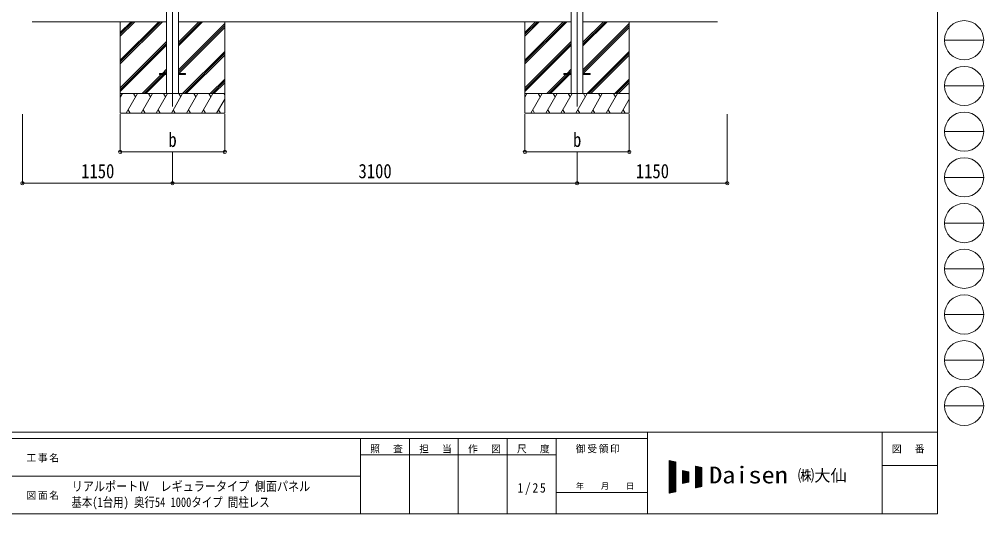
# Model space of a CAD drawing. Units: millimetres at full size, sheet at 1:25. Extents: x -6988 to 7066, y -4877 to 4823.
# Drawn here: x -324 to 7066, y -4877 to -1092 of the extents above; entities that cross this region are included whole.
import ezdxf
from ezdxf.enums import TextEntityAlignment as Align

# ---------------------------------------------------------------- set-up
doc = ezdxf.new("R2010")
doc.units = ezdxf.units.MM
doc.header["$LTSCALE"] = 25
doc.header["$PDMODE"] = 32
doc.header["$PDSIZE"] = 25
for name, color, linetype, lineweight in [('0-0_0', 7, 'Continuous', 9), ('0-1_本体', 4, 'Continuous', 9), ('0-2_部品', 7, 'Continuous', 9), ('0-8_PARTS2', 2, 'Continuous', 9), ('0-A_寸法', 6, 'Continuous', 9), ('F-0_240', 7, 'Continuous', 9)]:
    doc.layers.add(name, color=color, linetype=linetype, lineweight=lineweight)
doc.styles.add('ＭＳ ゴシック', font='')
doc.styles.get('ＭＳ ゴシック').set_extended_font_data('MS Gothic')

msp = doc.modelspace()

# ---------------------------------------------------------------- linework, layer by layer
at = {"layer": '0-0_0'}
for p, q in [((-225.87, -1110.56), (804.93, -1110.56)), ((450.13, -1110.56), (450.13, -1810.56)), ((450.13, -1404.74), (744.31, -1110.56)), ((450.13, -1418.88), (758.45, -1110.56)), ((450.13, -1433.02), (772.6, -1110.56)), ((450.13, -1220.89), (560.46, -1110.56)), ((450.13, -1206.75), (546.32, -1110.56)), ((450.13, -1192.61), (532.18, -1110.56)), ((895.33, -1296.19), (1080.96, -1110.56)), ((895.33, -1282.05), (1066.82, -1110.56)), ((895.33, -1267.91), (1052.68, -1110.56)), ((895.33, -1110.56), (3904.93, -1110.56)), ((895.33, -1480.04), (1250.13, -1125.24)), ((895.33, -1494.18), (1250.13, -1139.38)), ((897.59, -1506.06), (1250.13, -1153.53)), ((1250.13, -1110.56), (1250.13, -1810.56)), ((3550.13, -1110.56), (3550.13, -1810.56)), ((3550.13, -1404.74), (3844.31, -1110.56)), ((3550.13, -1418.88), (3858.45, -1110.56)), ((3550.13, -1433.02), (3872.6, -1110.56)), ((3550.13, -1220.89), (3660.46, -1110.56)), ((3550.13, -1206.75), (3646.32, -1110.56)), ((3550.13, -1192.61), (3632.18, -1110.56)), ((3995.33, -1110.56), (5026.13, -1110.56)), ((3995.33, -1296.19), (4180.96, -1110.56)), ((3995.33, -1282.05), (4166.82, -1110.56)), ((3995.33, -1267.91), (4152.68, -1110.56)), ((3995.33, -1480.04), (4350.13, -1125.24)), ((3995.33, -1494.18), (4350.13, -1139.38)), ((3997.59, -1506.06), (4350.13, -1153.53)), ((4350.13, -1110.56), (4350.13, -1810.56)), ((450.13, -1616.87), (804.93, -1262.07)), ((450.13, -1631.01), (804.93, -1276.21)), ((450.13, -1645.16), (804.93, -1290.36)), ((3550.13, -1616.87), (3904.93, -1262.07)), ((3550.13, -1631.01), (3904.93, -1276.21)), ((3550.13, -1645.16), (3904.93, -1290.36)), ((926.94, -1660.56), (1250.13, -1337.37)), ((941.08, -1660.56), (1250.13, -1351.51)), ((955.23, -1660.56), (1250.13, -1365.66)), ((4026.94, -1660.56), (4350.13, -1337.37)), ((4041.08, -1660.56), (4350.13, -1351.51)), ((4055.23, -1660.56), (4350.13, -1365.66)), ((773.07, -1506.06), (804.93, -1474.2)), ((3873.07, -1506.06), (3904.93, -1474.2)), ((618.57, -1660.56), (764.07, -1515.06)), ((632.72, -1660.56), (778.22, -1515.06)), ((646.86, -1660.56), (792.36, -1515.06)), ((787.22, -1506.06), (804.93, -1488.35)), ((801.36, -1506.06), (804.93, -1502.49)), ((1139.07, -1660.56), (1250.13, -1549.5)), ((3718.57, -1660.56), (3864.07, -1515.06)), ((3732.72, -1660.56), (3878.22, -1515.06)), ((3746.86, -1660.56), (3892.36, -1515.06)), ((3887.22, -1506.06), (3904.93, -1488.35)), ((3901.36, -1506.06), (3904.93, -1502.49)), ((4239.07, -1660.56), (4350.13, -1549.5)), ((1153.22, -1660.56), (1250.13, -1563.65)), ((1167.36, -1660.56), (1250.13, -1577.79)), ((4253.22, -1660.56), (4350.13, -1563.65)), ((4267.36, -1660.56), (4350.13, -1577.79)), ((1250.13, -1660.56), (450.13, -1660.56)), ((450.13, -1688.06), (466.01, -1660.56)), ((494.88, -1810.56), (581.48, -1660.56)), ((566.48, -1686.54), (551.48, -1660.56)), ((610.35, -1810.56), (696.95, -1660.56)), ((681.95, -1686.54), (666.95, -1660.56)), ((725.82, -1810.56), (812.42, -1660.56)), ((797.42, -1686.54), (782.42, -1660.56)), ((841.29, -1810.56), (927.89, -1660.56)), ((912.89, -1686.54), (897.89, -1660.56)), ((956.76, -1810.56), (1043.36, -1660.56)), ((1028.36, -1686.54), (1013.36, -1660.56)), ((1072.23, -1810.56), (1158.83, -1660.56)), ((1128.83, -1660.56), (1143.83, -1686.54)), ((1244.3, -1660.56), (1250.13, -1670.66)), ((4350.13, -1660.56), (3550.13, -1660.56)), ((3550.13, -1688.06), (3566.01, -1660.56)), ((3594.88, -1810.56), (3681.48, -1660.56)), ((3666.48, -1686.54), (3651.48, -1660.56)), ((3710.35, -1810.56), (3796.95, -1660.56)), ((3781.95, -1686.54), (3766.95, -1660.56)), ((3825.82, -1810.56), (3912.42, -1660.56)), ((3897.42, -1686.54), (3882.42, -1660.56)), ((3941.29, -1810.56), (4027.89, -1660.56)), ((4012.89, -1686.54), (3997.89, -1660.56)), ((4056.76, -1810.56), (4143.36, -1660.56)), ((4128.36, -1686.54), (4113.36, -1660.56)), ((4172.23, -1810.56), (4258.83, -1660.56)), ((4228.83, -1660.56), (4243.83, -1686.54)), ((4344.3, -1660.56), (4350.13, -1670.66)), ((1187.7, -1810.56), (1250.13, -1702.42)), ((4287.7, -1810.56), (4350.13, -1702.42)), ((450.13, -1810.56), (1250.13, -1810.56)), ((509.88, -1784.58), (524.87, -1810.56)), ((625.35, -1784.58), (640.35, -1810.56)), ((740.82, -1784.58), (755.82, -1810.56)), ((856.29, -1784.58), (871.29, -1810.56)), ((971.76, -1784.58), (986.76, -1810.56)), ((1087.23, -1784.58), (1102.23, -1810.56)), ((1202.7, -1784.58), (1217.7, -1810.56)), ((3550.13, -1810.56), (4350.13, -1810.56)), ((3609.88, -1784.58), (3624.87, -1810.56)), ((3725.35, -1784.58), (3740.35, -1810.56)), ((3840.82, -1784.58), (3855.82, -1810.56)), ((3956.29, -1784.58), (3971.29, -1810.56)), ((4071.76, -1784.58), (4086.76, -1810.56)), ((4187.23, -1784.58), (4202.23, -1810.56)), ((4302.7, -1784.58), (4317.7, -1810.56))]:
    msp.add_line(p, q, dxfattribs=at)
at = {"layer": '0-1_本体'}
for p, q in [((804.93, 1215.82), (804.93, -1660.56)), ((895.33, 1215.82), (895.33, -1660.56)), ((3904.93, 1215.82), (3904.93, -1660.56))]:
    msp.add_line(p, q, dxfattribs=at)
msp.add_lwpolyline([(3977.63, 1215.82), (3995.33, 1215.82), (3995.33, -1660.56)], dxfattribs=at)
at = {"layer": '0-2_部品', "color": 4}
for p, q in [((750.13, -1506.06), (750.13, -1515.06)), ((804.93, -1506.06), (750.13, -1506.06)), ((804.93, -1515.06), (750.13, -1515.06)), ((949.73, -1506.06), (894.93, -1506.06)), ((3849.73, -1506.06), (3849.73, -1515.06)), ((3904.53, -1506.06), (3849.73, -1506.06)), ((3904.53, -1515.06), (3849.73, -1515.06)), ((4049.33, -1506.06), (3994.53, -1506.06))]:
    msp.add_line(p, q, dxfattribs=at)
for points in [[(949.73, -1506.06), (949.73, -1515.06), (894.93, -1515.06)], [(4049.33, -1506.06), (4049.33, -1515.06), (3994.53, -1515.06)]]:
    msp.add_lwpolyline(points, dxfattribs=at)
at = {"layer": '0-8_PARTS2'}
for p, q in [((850.13, 1189.44), (850.13, -1760.56)), ((3950.13, 1189.44), (3950.13, -1760.56))]:
    msp.add_line(p, q, dxfattribs=at)
at = {"layer": '0-A_寸法'}
for p, q in [((-299.87, -2346.93), (-299.87, -1817.98)), ((450.13, -2106.95), (450.13, -1817.98)), ((1250.13, -2106.95), (1250.13, -1817.98)), ((3550.13, -2106.95), (3550.13, -1817.98)), ((4350.13, -2106.95), (4350.13, -1817.98)), ((5100.13, -2346.93), (5100.13, -1817.98)), ((450.13, -2106.95), (1250.13, -2106.95)), ((850.13, -2346.93), (850.13, -2106.95)), ((3550.13, -2106.95), (4350.13, -2106.95)), ((3950.13, -2346.93), (3950.13, -2106.95)), ((-299.87, -2346.93), (850.13, -2346.93)), ((850.13, -2346.93), (3950.13, -2346.93)), ((3950.13, -2346.93), (5100.13, -2346.93))]:
    msp.add_line(p, q, dxfattribs=at)
for p in [(450.13, -2106.95), (1250.13, -2106.95), (3550.13, -2106.95), (4350.13, -2106.95), (-299.87, -2346.93), (850.13, -2346.93), (3950.13, -2346.93), (5100.13, -2346.93)]:
    msp.add_point(p, dxfattribs=at)
at = {"layer": 'F-0_240', "color": 5}
for p, q in [((6712.12, 4822.79), (6712.12, -4877.21)), ((-6987.88, -4252.21), (6712.12, -4252.21)), ((4489.82, -4252.21), (4489.82, -4877.21)), ((6287.12, -4252.21), (6287.12, -4877.21)), ((-6987.88, -4302.21), (4489.82, -4302.21)), ((2289.82, -4302.21), (2289.82, -4877.21)), ((2664.82, -4302.21), (2664.82, -4877.21)), ((3039.82, -4302.21), (3039.82, -4877.21)), ((3414.82, -4302.21), (3414.82, -4877.21)), ((3789.82, -4302.21), (3789.82, -4877.21)), ((2289.82, -4427.21), (3789.82, -4427.21)), ((6287.12, -4508.46), (6712.12, -4508.46)), ((-2835.18, -4589.71), (2289.82, -4589.71)), ((3789.82, -4714.71), (4489.82, -4714.71)), ((-6987.88, -4877.21), (6712.12, -4877.21))]:
    msp.add_line(p, q, dxfattribs=at)
at = {"layer": 'F-0_240', "color": 4}
for p, q in [((6765.55, -1252.21), (7065.55, -1252.21)), ((6765.55, -1602.21), (7065.55, -1602.21)), ((6765.55, -1952.21), (7065.55, -1952.21)), ((6765.55, -2302.21), (7065.55, -2302.21)), ((6765.55, -2652.21), (7065.55, -2652.21)), ((6765.55, -3002.21), (7065.55, -3002.21)), ((6765.55, -3352.21), (7065.55, -3352.21)), ((6765.55, -3702.21), (7065.55, -3702.21)), ((6765.55, -4052.21), (7065.55, -4052.21))]:
    msp.add_line(p, q, dxfattribs=at)
at = {"layer": 'F-0_240'}
for p, q in [((4656.46, -4471.05), (4706.46, -4481.46)), ((4656.46, -4471.05), (4656.46, -4721.05)), ((4656.46, -4473.4), (4667.75, -4473.4)), ((4656.46, -4475.9), (4679.75, -4475.9)), ((4656.46, -4478.4), (4691.75, -4478.4)), ((4656.46, -4480.9), (4703.75, -4480.9)), ((4656.46, -4483.4), (4706.46, -4483.4)), ((4656.46, -4485.9), (4706.46, -4485.9)), ((4656.46, -4488.4), (4706.46, -4488.4)), ((4656.46, -4490.9), (4706.46, -4490.9)), ((4656.46, -4493.4), (4706.46, -4493.4)), ((4656.46, -4495.9), (4706.46, -4495.9)), ((4656.46, -4498.4), (4706.46, -4498.4)), ((4656.46, -4500.9), (4706.46, -4500.9)), ((4656.46, -4503.4), (4706.46, -4503.4)), ((4656.46, -4505.9), (4706.46, -4505.9)), ((4657.94, -4720.74), (4657.94, -4471.36)), ((4660.44, -4720.22), (4660.44, -4471.88)), ((4662.94, -4719.7), (4662.94, -4472.4)), ((4665.44, -4719.18), (4665.44, -4472.92)), ((4667.94, -4718.66), (4667.94, -4473.44)), ((4670.44, -4718.13), (4670.44, -4473.96)), ((4672.94, -4717.61), (4672.94, -4474.48)), ((4675.44, -4717.09), (4675.44, -4475)), ((4677.94, -4716.57), (4677.94, -4475.52)), ((4680.44, -4716.05), (4680.44, -4476.04)), ((4682.94, -4715.53), (4682.94, -4476.56)), ((4685.44, -4715.01), (4685.44, -4477.08)), ((4687.94, -4714.49), (4687.94, -4477.61)), ((4690.44, -4713.97), (4690.44, -4478.13)), ((4692.94, -4713.45), (4692.94, -4478.65)), ((4695.44, -4712.93), (4695.44, -4479.17)), ((4697.94, -4712.41), (4697.94, -4479.69)), ((4700.44, -4711.88), (4700.44, -4480.21)), ((4702.94, -4711.36), (4702.94, -4480.73)), ((4705.44, -4710.84), (4705.44, -4481.25)), ((4706.46, -4481.46), (4706.46, -4710.63)), ((4656.46, -4508.4), (4706.46, -4508.4)), ((4656.46, -4510.9), (4706.46, -4510.9)), ((4656.46, -4513.4), (4706.46, -4513.4)), ((4656.46, -4515.9), (4706.46, -4515.9)), ((4656.46, -4518.4), (4706.46, -4518.4)), ((4656.46, -4520.9), (4706.46, -4520.9)), ((4656.46, -4523.4), (4706.46, -4523.4)), ((4656.46, -4525.9), (4706.46, -4525.9)), ((4656.46, -4528.4), (4706.46, -4528.4)), ((4656.46, -4530.9), (4706.46, -4530.9)), ((4656.46, -4533.4), (4706.46, -4533.4)), ((4656.46, -4535.9), (4706.46, -4535.9)), ((4656.46, -4538.4), (4706.46, -4538.4)), ((4656.46, -4540.9), (4706.46, -4540.9)), ((4656.46, -4543.4), (4706.46, -4543.4)), ((4656.46, -4545.9), (4706.46, -4545.9)), ((4656.46, -4548.4), (4706.46, -4548.4)), ((4656.46, -4550.9), (4706.46, -4550.9)), ((4656.46, -4553.4), (4706.46, -4553.4)), ((4656.46, -4555.9), (4706.46, -4555.9)), ((4656.46, -4558.4), (4706.46, -4558.4)), ((4656.46, -4560.9), (4706.46, -4560.9)), ((4656.46, -4563.4), (4706.46, -4563.4)), ((4656.46, -4565.9), (4706.46, -4565.9)), ((4656.46, -4568.4), (4706.46, -4568.4)), ((4656.46, -4570.9), (4706.46, -4570.9)), ((4656.46, -4573.4), (4706.46, -4573.4)), ((4656.46, -4575.9), (4706.46, -4575.9)), ((4656.46, -4578.4), (4706.46, -4578.4)), ((4656.46, -4580.9), (4706.46, -4580.9)), ((4756.46, -4546.05), (4806.46, -4556.46)), ((4756.46, -4546.05), (4756.46, -4646.05)), ((4756.46, -4548.4), (4767.75, -4548.4)), ((4756.46, -4550.9), (4779.75, -4550.9)), ((4756.46, -4553.4), (4791.75, -4553.4)), ((4756.46, -4555.9), (4803.75, -4555.9)), ((4756.46, -4558.4), (4806.46, -4558.4)), ((4756.46, -4560.9), (4806.46, -4560.9)), ((4756.46, -4563.4), (4806.46, -4563.4)), ((4756.46, -4565.9), (4806.46, -4565.9)), ((4756.46, -4568.4), (4806.46, -4568.4)), ((4756.46, -4570.9), (4806.46, -4570.9)), ((4756.46, -4573.4), (4806.46, -4573.4)), ((4756.46, -4575.9), (4806.46, -4575.9)), ((4756.46, -4578.4), (4806.46, -4578.4)), ((4756.46, -4580.9), (4806.46, -4580.9)), ((4757.94, -4645.74), (4757.94, -4546.36)), ((4760.44, -4645.22), (4760.44, -4546.88)), ((4762.94, -4644.7), (4762.94, -4547.4)), ((4765.44, -4644.18), (4765.44, -4547.92)), ((4767.94, -4643.66), (4767.94, -4548.44)), ((4770.44, -4643.13), (4770.44, -4548.96)), ((4772.94, -4642.61), (4772.94, -4549.48)), ((4775.44, -4642.09), (4775.44, -4550)), ((4777.94, -4641.57), (4777.94, -4550.52)), ((4780.44, -4641.05), (4780.44, -4551.04)), ((4782.94, -4640.53), (4782.94, -4551.56)), ((4785.44, -4640.01), (4785.44, -4552.08)), ((4787.94, -4639.49), (4787.94, -4552.61)), ((4790.44, -4638.97), (4790.44, -4553.13)), ((4792.94, -4638.45), (4792.94, -4553.65)), ((4795.44, -4637.93), (4795.44, -4554.17)), ((4797.94, -4637.41), (4797.94, -4554.69)), ((4800.44, -4636.88), (4800.44, -4555.21)), ((4802.94, -4636.36), (4802.94, -4555.73)), ((4805.44, -4635.84), (4805.44, -4556.25)), ((4806.46, -4556.46), (4806.46, -4635.63)), ((4856.46, -4512.71), (4906.46, -4523.13)), ((4856.46, -4512.71), (4856.46, -4679.38)), ((4856.46, -4513.4), (4859.75, -4513.4)), ((4856.46, -4515.9), (4871.75, -4515.9)), ((4856.46, -4518.4), (4883.75, -4518.4)), ((4856.46, -4520.9), (4895.75, -4520.9)), ((4856.46, -4523.4), (4906.46, -4523.4)), ((4856.46, -4525.9), (4906.46, -4525.9)), ((4856.46, -4528.4), (4906.46, -4528.4)), ((4856.46, -4530.9), (4906.46, -4530.9)), ((4856.46, -4533.4), (4906.46, -4533.4)), ((4856.46, -4535.9), (4906.46, -4535.9)), ((4856.46, -4538.4), (4906.46, -4538.4)), ((4856.46, -4540.9), (4906.46, -4540.9)), ((4856.46, -4543.4), (4906.46, -4543.4)), ((4856.46, -4545.9), (4906.46, -4545.9)), ((4856.46, -4548.4), (4906.46, -4548.4)), ((4856.46, -4550.9), (4906.46, -4550.9)), ((4856.46, -4553.4), (4906.46, -4553.4)), ((4856.46, -4555.9), (4906.46, -4555.9)), ((4856.46, -4558.4), (4906.46, -4558.4)), ((4856.46, -4560.9), (4906.46, -4560.9)), ((4856.46, -4563.4), (4906.46, -4563.4)), ((4856.46, -4565.9), (4906.46, -4565.9)), ((4856.46, -4568.4), (4906.46, -4568.4)), ((4856.46, -4570.9), (4906.46, -4570.9)), ((4856.46, -4573.4), (4906.46, -4573.4)), ((4856.46, -4575.9), (4906.46, -4575.9)), ((4856.46, -4578.4), (4906.46, -4578.4)), ((4856.46, -4580.9), (4906.46, -4580.9)), ((4857.94, -4679.07), (4857.94, -4513.02)), ((4860.44, -4678.55), (4860.44, -4513.54)), ((4862.94, -4678.03), (4862.94, -4514.06)), ((4865.44, -4677.51), (4865.44, -4514.58)), ((4867.94, -4676.99), (4867.94, -4515.11)), ((4870.44, -4676.47), (4870.44, -4515.63)), ((4872.94, -4675.95), (4872.94, -4516.15)), ((4875.44, -4675.43), (4875.44, -4516.67)), ((4877.94, -4674.91), (4877.94, -4517.19)), ((4880.44, -4674.38), (4880.44, -4517.71)), ((4882.94, -4673.86), (4882.94, -4518.23)), ((4885.44, -4673.34), (4885.44, -4518.75)), ((4887.94, -4672.82), (4887.94, -4519.27)), ((4890.44, -4672.3), (4890.44, -4519.79)), ((4892.94, -4671.78), (4892.94, -4520.31)), ((4895.44, -4671.26), (4895.44, -4520.83)), ((4897.94, -4670.74), (4897.94, -4521.36)), ((4900.44, -4670.22), (4900.44, -4521.88)), ((4902.94, -4669.7), (4902.94, -4522.4)), ((4905.44, -4669.18), (4905.44, -4522.92)), ((4906.46, -4523.13), (4906.46, -4668.96)), ((4656.46, -4583.4), (4706.46, -4583.4)), ((4656.46, -4585.9), (4706.46, -4585.9)), ((4656.46, -4588.4), (4706.46, -4588.4)), ((4656.46, -4590.9), (4706.46, -4590.9)), ((4656.46, -4593.4), (4706.46, -4593.4)), ((4656.46, -4595.9), (4706.46, -4595.9)), ((4656.46, -4598.4), (4706.46, -4598.4)), ((4656.46, -4600.9), (4706.46, -4600.9)), ((4656.46, -4603.4), (4706.46, -4603.4)), ((4656.46, -4605.9), (4706.46, -4605.9)), ((4656.46, -4608.4), (4706.46, -4608.4)), ((4656.46, -4610.9), (4706.46, -4610.9)), ((4656.46, -4613.4), (4706.46, -4613.4)), ((4656.46, -4615.9), (4706.46, -4615.9)), ((4656.46, -4618.4), (4706.46, -4618.4)), ((4656.46, -4620.9), (4706.46, -4620.9)), ((4656.46, -4623.4), (4706.46, -4623.4)), ((4656.46, -4625.9), (4706.46, -4625.9)), ((4656.46, -4628.4), (4706.46, -4628.4)), ((4656.46, -4630.9), (4706.46, -4630.9)), ((4656.46, -4633.4), (4706.46, -4633.4)), ((4656.46, -4635.9), (4706.46, -4635.9)), ((4656.46, -4638.4), (4706.46, -4638.4)), ((4656.46, -4640.9), (4706.46, -4640.9)), ((4656.46, -4643.4), (4706.46, -4643.4)), ((4656.46, -4645.9), (4706.46, -4645.9)), ((4656.46, -4648.4), (4706.46, -4648.4)), ((4656.46, -4650.9), (4706.46, -4650.9)), ((4656.46, -4653.4), (4706.46, -4653.4)), ((4756.46, -4583.4), (4806.46, -4583.4)), ((4756.46, -4585.9), (4806.46, -4585.9)), ((4756.46, -4588.4), (4806.46, -4588.4)), ((4756.46, -4590.9), (4806.46, -4590.9)), ((4756.46, -4593.4), (4806.46, -4593.4)), ((4756.46, -4595.9), (4806.46, -4595.9)), ((4756.46, -4598.4), (4806.46, -4598.4)), ((4756.46, -4600.9), (4806.46, -4600.9)), ((4756.46, -4603.4), (4806.46, -4603.4)), ((4756.46, -4605.9), (4806.46, -4605.9)), ((4756.46, -4608.4), (4806.46, -4608.4)), ((4756.46, -4610.9), (4806.46, -4610.9)), ((4756.46, -4613.4), (4806.46, -4613.4)), ((4756.46, -4615.9), (4806.46, -4615.9)), ((4756.46, -4618.4), (4806.46, -4618.4)), ((4756.46, -4620.9), (4806.46, -4620.9)), ((4756.46, -4623.4), (4806.46, -4623.4)), ((4756.46, -4625.9), (4806.46, -4625.9)), ((4756.46, -4628.4), (4806.46, -4628.4)), ((4756.46, -4630.9), (4806.46, -4630.9)), ((4756.46, -4633.4), (4806.46, -4633.4)), ((4756.46, -4646.05), (4806.46, -4635.63)), ((4756.46, -4635.9), (4805.17, -4635.9)), ((4756.46, -4638.4), (4793.17, -4638.4)), ((4756.46, -4640.9), (4781.17, -4640.9)), ((4756.46, -4643.4), (4769.17, -4643.4)), ((4756.46, -4645.9), (4757.17, -4645.9)), ((4856.46, -4583.4), (4906.46, -4583.4)), ((4856.46, -4585.9), (4906.46, -4585.9)), ((4856.46, -4588.4), (4906.46, -4588.4)), ((4856.46, -4590.9), (4906.46, -4590.9)), ((4856.46, -4593.4), (4906.46, -4593.4)), ((4856.46, -4595.9), (4906.46, -4595.9)), ((4856.46, -4598.4), (4906.46, -4598.4)), ((4856.46, -4600.9), (4906.46, -4600.9)), ((4856.46, -4603.4), (4906.46, -4603.4)), ((4856.46, -4605.9), (4906.46, -4605.9)), ((4856.46, -4608.4), (4906.46, -4608.4)), ((4856.46, -4610.9), (4906.46, -4610.9)), ((4856.46, -4613.4), (4906.46, -4613.4)), ((4856.46, -4615.9), (4906.46, -4615.9)), ((4856.46, -4618.4), (4906.46, -4618.4)), ((4856.46, -4620.9), (4906.46, -4620.9)), ((4856.46, -4623.4), (4906.46, -4623.4)), ((4856.46, -4625.9), (4906.46, -4625.9)), ((4856.46, -4628.4), (4906.46, -4628.4)), ((4856.46, -4630.9), (4906.46, -4630.9)), ((4856.46, -4633.4), (4906.46, -4633.4)), ((4856.46, -4635.9), (4906.46, -4635.9)), ((4856.46, -4638.4), (4906.46, -4638.4)), ((4856.46, -4640.9), (4906.46, -4640.9)), ((4856.46, -4643.4), (4906.46, -4643.4)), ((4856.46, -4645.9), (4906.46, -4645.9)), ((4856.46, -4648.4), (4906.46, -4648.4)), ((4856.46, -4650.9), (4906.46, -4650.9)), ((4856.46, -4653.4), (4906.46, -4653.4)), ((4656.46, -4655.9), (4706.46, -4655.9)), ((4656.46, -4658.4), (4706.46, -4658.4)), ((4656.46, -4660.9), (4706.46, -4660.9)), ((4656.46, -4663.4), (4706.46, -4663.4)), ((4656.46, -4665.9), (4706.46, -4665.9)), ((4656.46, -4668.4), (4706.46, -4668.4)), ((4656.46, -4670.9), (4706.46, -4670.9)), ((4656.46, -4673.4), (4706.46, -4673.4)), ((4656.46, -4675.9), (4706.46, -4675.9)), ((4656.46, -4678.4), (4706.46, -4678.4)), ((4656.46, -4680.9), (4706.46, -4680.9)), ((4656.46, -4683.4), (4706.46, -4683.4)), ((4656.46, -4685.9), (4706.46, -4685.9)), ((4656.46, -4688.4), (4706.46, -4688.4)), ((4656.46, -4690.9), (4706.46, -4690.9)), ((4656.46, -4693.4), (4706.46, -4693.4)), ((4656.46, -4695.9), (4706.46, -4695.9)), ((4656.46, -4698.4), (4706.46, -4698.4)), ((4656.46, -4700.9), (4706.46, -4700.9)), ((4656.46, -4703.4), (4706.46, -4703.4)), ((4656.46, -4705.9), (4706.46, -4705.9)), ((4656.46, -4708.4), (4706.46, -4708.4)), ((4706.46, -4710.63), (4656.46, -4721.05)), ((4656.46, -4710.9), (4705.17, -4710.9)), ((4656.46, -4713.4), (4693.17, -4713.4)), ((4656.46, -4715.9), (4681.17, -4715.9)), ((4656.46, -4718.4), (4669.17, -4718.4)), ((4656.46, -4720.9), (4657.17, -4720.9)), ((4856.46, -4655.9), (4906.46, -4655.9)), ((4856.46, -4658.4), (4906.46, -4658.4)), ((4856.46, -4660.9), (4906.46, -4660.9)), ((4856.46, -4663.4), (4906.46, -4663.4)), ((4856.46, -4665.9), (4906.46, -4665.9)), ((4856.46, -4668.4), (4906.46, -4668.4)), ((4906.46, -4668.96), (4856.46, -4679.38)), ((4856.46, -4670.9), (4897.17, -4670.9)), ((4856.46, -4673.4), (4885.17, -4673.4)), ((4856.46, -4675.9), (4873.17, -4675.9)), ((4856.46, -4678.4), (4861.17, -4678.4))]:
    msp.add_line(p, q, dxfattribs=at)
at = {"layer": 'F-0_240', "color": 4}
for centre in [(6915.55, -1252.21), (6915.55, -1602.21), (6915.55, -1952.21), (6915.55, -2302.21), (6915.55, -2652.21), (6915.55, -3002.21), (6915.55, -3352.21), (6915.55, -3702.21), (6915.55, -4052.21)]:
    msp.add_circle(centre, 150, dxfattribs=at)

# ---------------------------------------------------------------- texts
at = {"layer": '0-A_寸法', "color": 7, "style": 'ＭＳ ゴシック', "width": 0.85}
for s, p in [('b', (818.88, -2101.95)), ('b', (3918.88, -2101.95)), ('1150', (150.13, -2341.93)), ('3100', (2275.13, -2341.93)), ('1150', (4400.13, -2341.93))]:
    msp.add_text(s, height=110, dxfattribs=at).set_placement(p, align=Align.BOTTOM_LEFT)
at = {"layer": 'F-0_240', "style": 'ＭＳ ゴシック'}
for s, height, width, p in [('Daisen', 128.3, 1.15, (4962.18, -4683.55)), ('リアルポートⅣ\u3000レギュラータイプ 側面パネル', 73.31, 0.85, (78.1, -4725.87)), ('基本(1台用) 奥行54 1000タイプ 間柱レス', 73.31, 0.8, (75.55, -4847.54))]:
    msp.add_text(s, height=height, dxfattribs=dict(at, width=width)).set_placement(p, align=Align.BOTTOM_LEFT)
for s, height, p in [('㈱大仙\u3000', 91.64, (5641.68, -4658.55)), ('年\u3000\u3000月\u3000\u3000日', 45.82, (3939.83, -4702.21))]:
    msp.add_text(s, height=height, dxfattribs=at).set_placement(p, align=Align.BOTTOM_LEFT)
at = {"layer": 'F-0_240', "attachment_point": 7, "style": 'ＭＳ ゴシック'}
for s, insert, char_height in [('\\T1.17;照\u3000査', (2364.83, -4414.71), 54.99), ('\\T1.17;担\u3000当', (2739.83, -4414.71), 54.99), ('\\T1.17;作\u3000図', (3114.82, -4414.71), 54.99), ('\\T1.17;尺\u3000度', (3489.83, -4414.71), 54.99), ('\\T1.17;御受領印', (3939.82, -4414.71), 54.99), ('\\T1.17;図\u3000番', (6362.12, -4414.71), 54.99), ('\\T1.17;工事名', (-269.26, -4483.46), 54.99), ('\\T1.28;\\W0.9;1/25', (3492.95, -4733.46), 73.31), ('\\T1.17;図面名', (-269.26, -4770.96), 54.99)]:
    msp.add_mtext(s, dxfattribs=dict(at, insert=insert, char_height=char_height))

doc.saveas('drawing.dxf')
